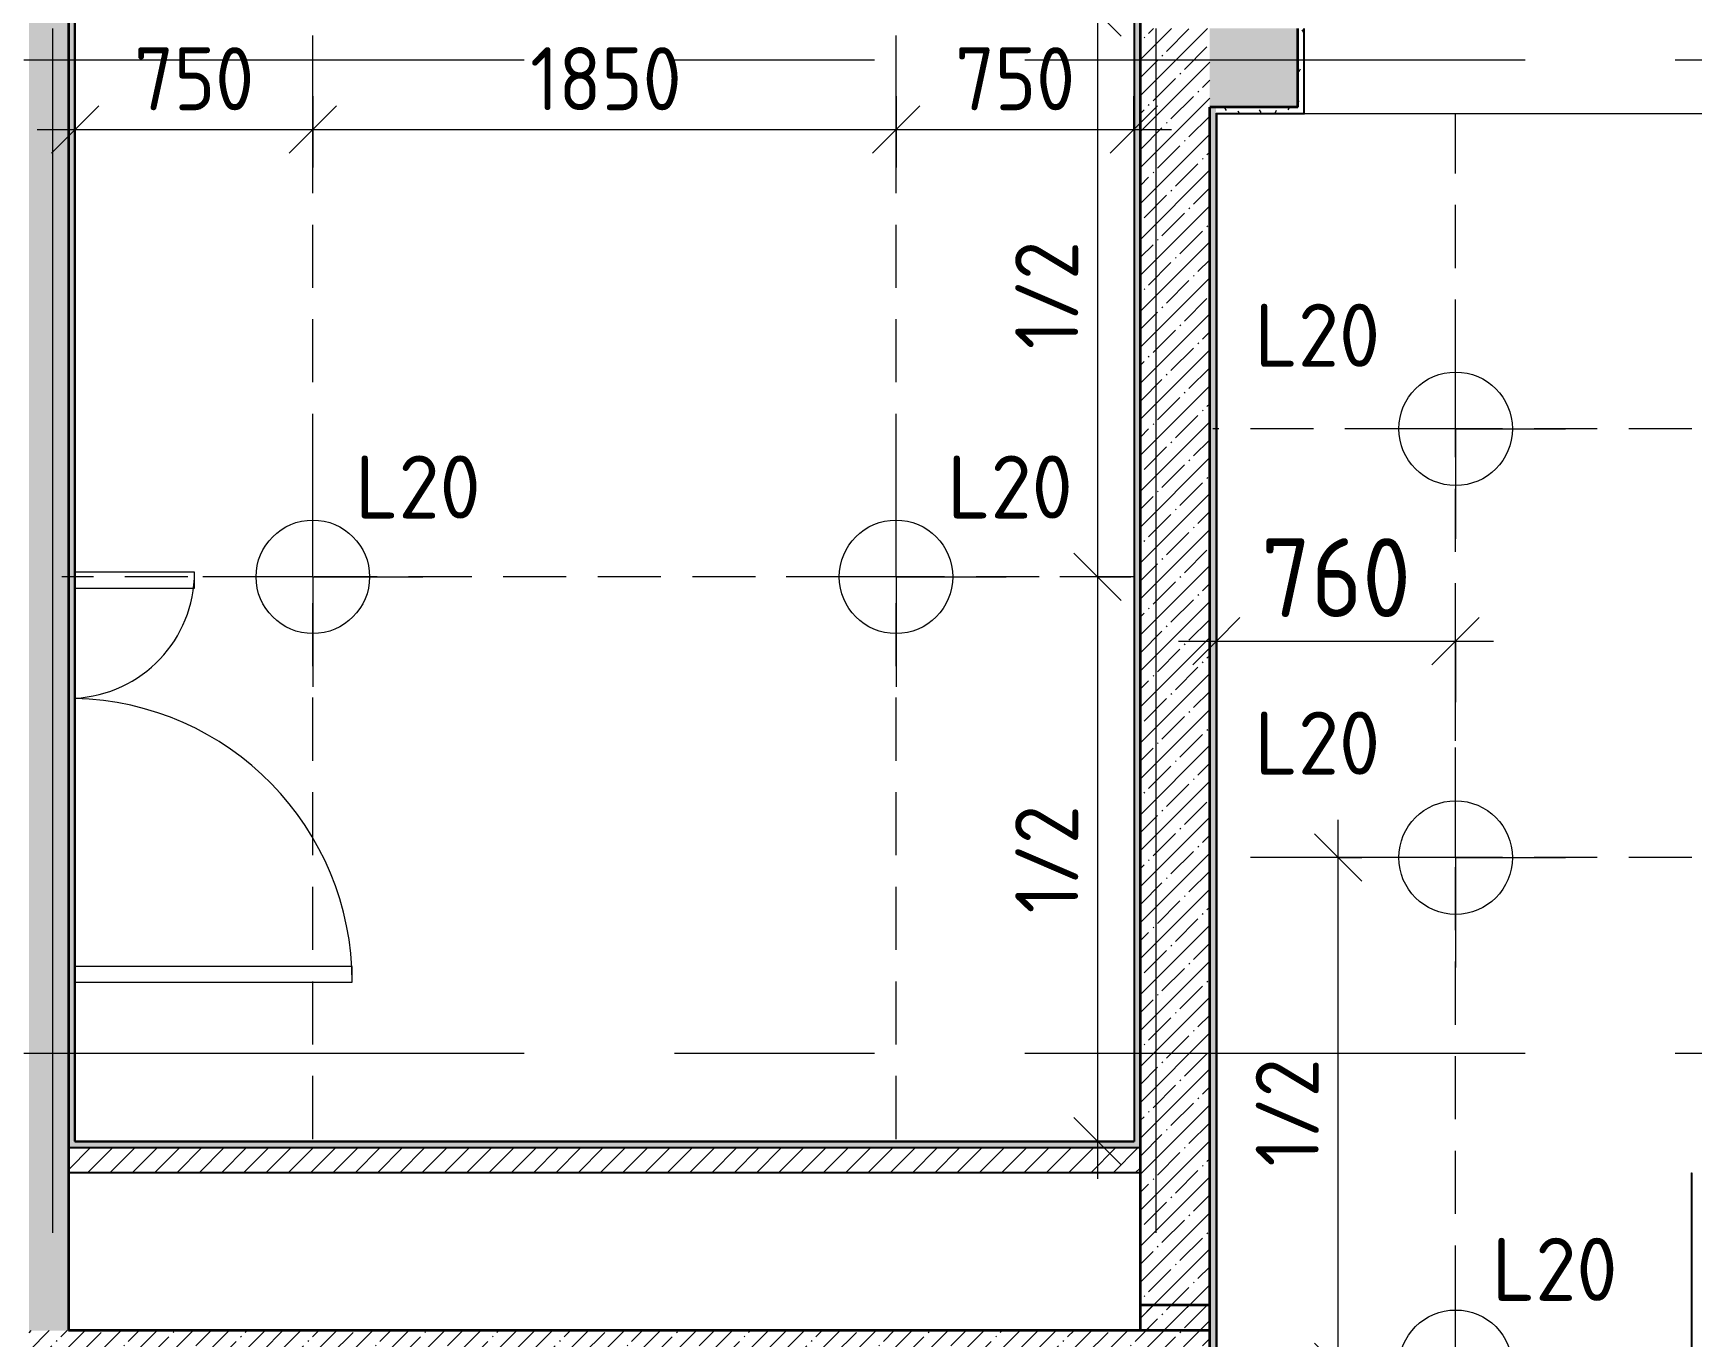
# Model space of a CAD drawing. Header units: millimetres. Extents: x 81682 to 274809, y -8553 to 29000.
# Drawn here: x 89298 to 94559, y 17250 to 21385 of the extents above; entities that cross this region are included whole.
import ezdxf

# ---------------------------------------------------------------- set-up
doc = ezdxf.new("R2010")
doc.units = ezdxf.units.MM
doc.linetypes.add('ADSK_Штрих_ш2 п1', pattern=[300, 200, -100])
doc.linetypes.add('Осевая', pattern=[3175, 635, -476.25, 1587.5, -476.25])
for name, color, linetype, lineweight in [('A-ANNO-DIMS', 7, 'Continuous', 9), ('A-ANNO-DIMS-100', 7, 'Continuous', 9), ('A-DETL-1', 7, 'ADSK_Штрих_ш2 п1', 9), ('A-DOOR', 7, 'Continuous', 9), ('A-DOOR-1', 7, 'Continuous', 13), ('A-WALL', 7, 'Continuous', 9), ('E-LITE-EQPM-IDEN', 7, 'Continuous', 9), ('I-WALL', 7, 'Continuous', 9), ('Оси', 7, 'Continuous', 9), ('Оси-2', 7, 'Осевая', 9)]:
    doc.layers.add(name, color=color, linetype=linetype, lineweight=lineweight)
for name, color, linetype, lineweight, true_color in [('A-ANNO-NOTE', 1, 'Continuous', 9, 0xff0000), ('A-WALL-2', 254, 'Continuous', 25, 0xbebebe), ('A-WALL-3', 254, 'Continuous', 35, 0xbebebe), ('A-WALL-4', 7, 'Continuous', 35, 0x3c3c3c), ('A-WALL-6', 7, 'Continuous', 25, 0x3c3c3c), ('A-WALL-FNSH-3', 7, 'Continuous', 13, 0x3c3c3c)]:
    doc.layers.add(name, color=color, linetype=linetype, lineweight=lineweight, true_color=true_color)
doc.styles.add('GOST Common', font='GOST_Common.ttf', dxfattribs={"height": 200})
doc.styles.add('ISOCPEUR_1', font='isocpeur.ttf', dxfattribs={"width": 0.9, "height": 250})
doc.styles.add('ISOCPEUR_3', font='isocpeur.ttf', dxfattribs={"width": 0.9, "height": 200})
doc.dimstyles.new('ISO-2_0_0_9К_Средний_округл2', dxfattribs={"dimscale": 304.8, "dimtxt": 199.196235, "dimasz": 0.492126, "dimexe": 0.393701, "dimexo": 0, "dimgap": 0, "dimtad": 1, "dimdec": 0, "dimrnd": 10, "dimzin": 0, "dimdsep": 46, "dimtxsty": 'ISOCPEUR_3', "dimblk1": 'OBLIQUE', "dimblk2": 'OBLIQUE', "dimsah": 1, "dimcen": 0.09, "dimdle": 0.393701, "dimazin": 0, "dimtfac": 1, "dimtdec": 4, "dimtix": 1, "dimtmove": 0, "dimatfit": 3, "dimfxl": 1, "dimtvp": 1, "dimtolj": 1, "dimtzin": 0, "dimarcsym": 2})
doc.dimstyles.new('ISO-2_5_0_9К_БОЛЬШОЙ_1', dxfattribs={"dimscale": 304.8, "dimtxt": 248.995294, "dimasz": 0.492126, "dimexe": 0.393701, "dimexo": 0.984252, "dimgap": 0, "dimtad": 1, "dimdec": 0, "dimrnd": 10, "dimzin": 0, "dimdsep": 46, "dimtxsty": 'ISOCPEUR_1', "dimblk1": 'OBLIQUE', "dimblk2": 'OBLIQUE', "dimsah": 1, "dimcen": 0.09, "dimdle": 0.393701, "dimazin": 0, "dimtfac": 1, "dimtdec": 4, "dimtix": 1, "dimtmove": 0, "dimatfit": 3, "dimfxl": 1, "dimtvp": 1, "dimtolj": 1, "dimtzin": 0, "dimarcsym": 2})
pattern_1 = [(45, (0, 0), (-57.024626, 57.024626), []), (45, (57.025, 0), (-57.024626, 57.024626), [100.806, -20.161, 3.353, -16.808])]
pattern_2 = [(0, (0, 0), (121.92, 30.48), [10.058, -81.382, 10.058, -81.382, -487.68]), (0, (0, 0), (121.92, 30.48), [-182.88, 10.058, -172.822, 10.058, -81.382, -213.36]), (0, (0, 0), (121.92, 30.48), [-457.2, 10.058, -50.902, 10.058, -142.342]), (120, (45.72, 15.24), (-87.356454, 90.345817), [10.058, -81.382, 10.058, -81.382, -487.68]), (120, (45.72, 15.24), (-87.356454, 90.345817), [-182.88, 10.058, -172.822, 10.058, -81.382, -213.36]), (120, (45.72, 15.24), (-87.356454, 90.345817), [-457.2, 10.058, -50.902, 10.058, -142.342]), (240, (60.96, 76.2), (-34.563546, -120.825817), [10.058, -81.382, 10.058, -81.382, -487.68]), (240, (60.96, 76.2), (-34.563546, -120.825817), [-182.88, 10.058, -172.822, 10.058, -81.382, -213.36]), (240, (60.96, 76.2), (-34.563546, -120.825817), [-457.2, 10.058, -50.902, 10.058, -142.342])]

# ---------------------------------------------------------------- blocks, each defined once
blk = doc.blocks.new('110_Дверь_СКБ_2Ст - Д-1_л_Лестничная клетка EIS60 2-32359692-План расстановки осветительного оборудования 3 этажа в осях 23-33')
at = {"layer": 'A-DOOR'}
for centre, radius, start, end in [((662.5, 125), 900, 90, 178.7224), ((-637.5, 125), 400, 2.8833, 90)]:
    blk.add_arc(centre, radius, start, end, dxfattribs=at)
at = {"layer": 'A-DOOR-1'}
for p, q in [((662.5, 1025), (612.5, 1025)), ((612.5, 1025), (612.5, 145)), ((662.5, 145), (662.5, 1025)), ((-637.5, 525), (-637.5, 145)), ((-587.5, 525), (-637.5, 525)), ((-587.5, 145), (-587.5, 525))]:
    blk.add_line(p, q, dxfattribs=at)
blk = doc.blocks.new('DIMBLOCK143-План расстановки осветительного оборудования 3 этажа в осях 23-33')
at = {"layer": 'A-ANNO-DIMS-100', "lineweight": 20}
for p, q in [((92674.1, 21450), (92599.1, 21525)), ((92674.1, 21450), (92749.1, 21375)), ((92674.1, 19660.5), (92599.1, 19735.5)), ((92674.1, 19660.5), (92749.1, 19585.5))]:
    blk.add_line(p, q, dxfattribs=at)
at = {"layer": 'A-ANNO-DIMS-100'}
for p, q in [((92674.1, 21570), (92674.1, 19660.5)), ((92780.2, 21450), (92554.1, 21450)), ((92674.1, 21450), (92780.2, 21450)), ((92780.2, 19660.5), (92554.1, 19660.5)), ((92674.1, 19660.5), (92780.2, 19660.5))]:
    blk.add_line(p, q, dxfattribs=at)
at = {"layer": 'A-ANNO-DIMS-100', "color": 0, "insert": (92412.9, 20382.9), "char_height": 200, "width": 413.715, "attachment_point": 1, "rotation": 90, "line_spacing_factor": 1.149209, "style": 'ISOCPEUR_3'}
blk.add_mtext('1/2', dxfattribs=at)
blk = doc.blocks.new('_Oblique')
at = {"color": 0, "linetype": 'ByBlock', "lineweight": -2}
blk.add_line((-0.5, -0.5), (0.5, 0.5), dxfattribs=at)
blk = doc.blocks.new('DIMBLOCK144-План расстановки осветительного оборудования 3 этажа в осях 23-33')
at = {"layer": 'A-ANNO-DIMS-100', "lineweight": 20}
for p, q in [((92674.1, 19660.5), (92599.1, 19735.5)), ((92674.1, 19660.5), (92749.1, 19585.5)), ((92674.1, 17871), (92599.1, 17946)), ((92674.1, 17871), (92749.1, 17796))]:
    blk.add_line(p, q, dxfattribs=at)
at = {"layer": 'A-ANNO-DIMS-100'}
for p, q in [((92780.2, 19660.5), (92554.1, 19660.5)), ((92674.1, 19660.5), (92674.1, 17751)), ((92674.1, 19660.5), (92780.2, 19660.5)), ((92780.2, 17871), (92554.1, 17871)), ((92674.1, 17871), (92780.2, 17871))]:
    blk.add_line(p, q, dxfattribs=at)
at = {"layer": 'A-ANNO-DIMS-100', "color": 0, "insert": (92412.9, 18593.4), "char_height": 200, "width": 413.715, "attachment_point": 1, "rotation": 90, "line_spacing_factor": 1.149209, "style": 'ISOCPEUR_3'}
blk.add_mtext('1/2', dxfattribs=at)
blk = doc.blocks.new('DIMBLOCK145-План расстановки осветительного оборудования 3 этажа в осях 23-33')
at = {"layer": 'A-ANNO-DIMS-100'}
for p, q in [((89431, 21185.1), (89431, 20959)), ((89431, 21079), (89431, 21185.1)), ((90185, 21185.1), (90185, 20959)), ((90185, 21079), (90185, 21185.1)), ((89311, 21079), (90185, 21079))]:
    blk.add_line(p, q, dxfattribs=at)
at = {"layer": 'A-ANNO-DIMS-100', "lineweight": 20}
for p, q in [((89431, 21079), (89506, 21154)), ((90185, 21079), (90260, 21154)), ((89431, 21079), (89356, 21004)), ((90185, 21079), (90110, 21004))]:
    blk.add_line(p, q, dxfattribs=at)
at = {"layer": 'A-ANNO-DIMS-100', "color": 0, "insert": (89618.4, 21340.3), "char_height": 200, "width": 455.087, "attachment_point": 1, "line_spacing_factor": 1.149209, "style": 'ISOCPEUR_3'}
blk.add_mtext('750', dxfattribs=at)
blk = doc.blocks.new('DIMBLOCK146-План расстановки осветительного оборудования 3 этажа в осях 23-33')
at = {"layer": 'A-ANNO-DIMS-100'}
for p, q in [((90185, 21185.1), (90185, 20959)), ((90185, 21079), (90185, 21185.1)), ((92035, 21185.1), (92035, 20959)), ((92035, 21079), (92035, 21185.1)), ((90185, 21079), (92035, 21079))]:
    blk.add_line(p, q, dxfattribs=at)
at = {"layer": 'A-ANNO-DIMS-100', "lineweight": 20}
for p, q in [((90185, 21079), (90260, 21154)), ((92035, 21079), (92110, 21154)), ((90185, 21079), (90110, 21004)), ((92035, 21079), (91960, 21004))]:
    blk.add_line(p, q, dxfattribs=at)
at = {"layer": 'A-ANNO-DIMS-100', "color": 0, "insert": (90874.4, 21340.3), "char_height": 200, "width": 565.411, "attachment_point": 1, "line_spacing_factor": 1.149209, "style": 'ISOCPEUR_3'}
blk.add_mtext('1850', dxfattribs=at)
blk = doc.blocks.new('DIMBLOCK147-План расстановки осветительного оборудования 3 этажа в осях 23-33')
at = {"layer": 'A-ANNO-DIMS-100'}
for p, q in [((92035, 21185.1), (92035, 20959)), ((92035, 21079), (92035, 21185.1)), ((92789, 21185.1), (92789, 20959)), ((92789, 21079), (92789, 21185.1)), ((92035, 21079), (92909, 21079))]:
    blk.add_line(p, q, dxfattribs=at)
at = {"layer": 'A-ANNO-DIMS-100', "lineweight": 20}
for p, q in [((92035, 21079), (92110, 21154)), ((92789, 21079), (92864, 21154)), ((92035, 21079), (91960, 21004)), ((92789, 21079), (92714, 21004))]:
    blk.add_line(p, q, dxfattribs=at)
at = {"layer": 'A-ANNO-DIMS-100', "color": 0, "insert": (92222.4, 21340.3), "char_height": 200, "width": 455.087, "attachment_point": 1, "line_spacing_factor": 1.149209, "style": 'ISOCPEUR_3'}
blk.add_mtext('750', dxfattribs=at)
blk = doc.blocks.new('DIMBLOCK152-План расстановки осветительного оборудования 3 этажа в осях 23-33')
at = {"layer": 'A-ANNO-DIMS-100'}
for p, q in [((93437.3, 17155), (93437.3, 18890)), ((93512.5, 18770), (93317.3, 18770)), ((93437.3, 18770), (93512.5, 18770)), ((93512.5, 17155), (93317.3, 17155)), ((93437.3, 17155), (93512.5, 17155))]:
    blk.add_line(p, q, dxfattribs=at)
at = {"layer": 'A-ANNO-DIMS-100', "lineweight": 20}
for p, q in [((93437.3, 18770), (93362.3, 18845)), ((93437.3, 18770), (93512.3, 18695)), ((93437.3, 17155), (93362.3, 17230)), ((93437.3, 17155), (93512.3, 17080))]:
    blk.add_line(p, q, dxfattribs=at)
at = {"layer": 'A-ANNO-DIMS-100', "color": 0, "insert": (93176, 17790.1), "char_height": 200, "width": 413.715, "attachment_point": 1, "rotation": 90, "line_spacing_factor": 1.149209, "style": 'ISOCPEUR_3'}
blk.add_mtext('1/2', dxfattribs=at)
blk = doc.blocks.new('DIMBLOCK176-План расстановки осветительного оборудования 3 этажа в осях 23-33')
at = {"layer": 'A-ANNO-DIMS-100'}
for p, q in [((93051, 19262.5), (93051, 19576.4)), ((93810, 19262.5), (93810, 19576.4)), ((92931, 19456.4), (93930, 19456.4)), ((93051, 19456.4), (93051, 19262.5)), ((93810, 19456.4), (93810, 19262.5))]:
    blk.add_line(p, q, dxfattribs=at)
at = {"layer": 'A-ANNO-DIMS-100', "lineweight": 20}
for p, q in [((93051, 19456.4), (93126, 19531.4)), ((93810, 19456.4), (93885, 19531.4)), ((93051, 19456.4), (92976, 19381.4)), ((93810, 19456.4), (93735, 19381.4))]:
    blk.add_line(p, q, dxfattribs=at)
at = {"layer": 'A-ANNO-DIMS-100', "color": 0, "insert": (93193.5, 19783), "char_height": 250, "width": 568.858, "attachment_point": 1, "line_spacing_factor": 1.149209, "style": 'ISOCPEUR_1'}
blk.add_mtext('760', dxfattribs=at)

msp = doc.modelspace()

# ---------------------------------------------------------------- hatches: boundary and pattern name
at = {"layer": 'I-WALL'}
h = msp.add_hatch(dxfattribs=at)
h.set_pattern_fill('FP_3', color=256, style=0, pattern_type=2)
h.set_pattern_definition(pattern_1)
h.paths.add_polyline_path([(89285, 17270), (89410, 17270), (89410, 27100), (89160, 27100), (89160, 23555), (89285, 23555), (89285, 17273.2)])
h = msp.add_hatch(dxfattribs=at)
h.set_pattern_fill('FP_21', color=256, style=0, pattern_type=2)
h.set_pattern_definition(pattern_2)
h.paths.add_polyline_path([(92790, 17870), (92810, 17870), (92810, 26850), (92790, 26850), (92790, 17871)])
h = msp.add_hatch(dxfattribs=at)
h.set_pattern_fill('FP_21', color=256, style=0, pattern_type=2)
h.set_pattern_definition(pattern_2)
h.paths.add_polyline_path([(89410, 17870), (89430, 17871), (89430, 26830), (89410, 26830), (89410, 18692.6)])
h = msp.add_hatch(dxfattribs=at)
h.set_pattern_fill('FP_3', color=256, style=0, pattern_type=2)
h.set_pattern_definition(pattern_1)
h.paths.add_polyline_path([(92810, 17270), (93030, 17270), (93030, 21400), (92810, 21400), (92810, 17770)])
h = msp.add_hatch(dxfattribs=at)
h.set_pattern_fill('FP_3', color=256, style=0, pattern_type=2)
h.set_pattern_definition(pattern_1)
h.paths.add_polyline_path([(100580, 21150), (100580, 21400), (96610, 21400), (96610, 21150), (99815.3, 21150)])
h.paths.add_polyline_path([(93310, 21150), (93310, 21400), (93030, 21400), (93030, 21150), (93050, 21150)])
h = msp.add_hatch(dxfattribs=at)
h.set_pattern_fill('FP_21', color=256, style=0, pattern_type=2)
h.set_pattern_definition(pattern_2)
h.paths.add_polyline_path([(93310, 21150), (93330, 21150), (93330, 21400), (93310, 21400), (93310, 21288.2)])
h = msp.add_hatch(dxfattribs=at)
h.set_pattern_fill('FP_21', color=256, style=0, pattern_type=2)
h.set_pattern_definition(pattern_2)
h.paths.add_polyline_path([(93050, 13640), (93050, 21150), (93030, 21150), (93030, 13640)])
h = msp.add_hatch(dxfattribs=at)
h.set_pattern_fill('FP_21', color=256, style=0, pattern_type=2)
h.set_pattern_definition(pattern_2)
h.paths.add_polyline_path([(93330, 21130), (93330, 21150), (93050, 21150), (93050, 21130)])
h = msp.add_hatch(dxfattribs=at)
h.set_pattern_fill('FP_21', color=256, style=0, pattern_type=2)
h.set_pattern_definition(pattern_2)
h.paths.add_polyline_path([(89640.4, 17850), (92810, 17850), (92810, 17870), (89410, 17870), (89410, 17850)])
h = msp.add_hatch(dxfattribs=at)
h.set_pattern_fill('FP_4', color=256, style=0, pattern_type=2)
h.set_pattern_definition([(45, (0, 0), (-35.35534, 35.35534), [])])
h.paths.add_polyline_path([(89410, 17770), (92810, 17770), (92810, 17850), (89410, 17850)])
h = msp.add_hatch(dxfattribs=at)
h.set_pattern_fill('FP_3', color=256, style=0, pattern_type=2)
h.set_pattern_definition(pattern_1)
h.paths.add_polyline_path([(92810, 13620), (93030, 13620), (93030, 17350), (92810, 17350), (92810, 13640)])
h = msp.add_hatch(dxfattribs=at)
h.set_pattern_fill('FP_3', color=256, style=0, pattern_type=2)
h.set_pattern_definition(pattern_1)
h.paths.add_polyline_path([(91020, 17050), (92810, 17050), (92810, 17270), (89285, 17270), (89285, 17160), (86490, 17160), (86490, 17050), (90940, 17050)])

# ---------------------------------------------------------------- linework, layer by layer
at = {"layer": 'A-ANNO-NOTE'}
for p, q in [((93810, 20130), (93810, 20478.9)), ((93810, 20130), (93461.1, 20130)), ((93810, 20130), (93810, 19781.1)), ((93810, 20130), (94158.9, 20130)), ((90185, 19660.5), (90185, 20009.4)), ((92035, 19660.5), (92035, 20009.4)), ((90185, 19660.5), (89836.1, 19660.5)), ((90185, 19660.5), (90185, 19311.6)), ((90185, 19660.5), (90533.9, 19660.5)), ((92035, 19660.5), (91686.1, 19660.5)), ((92035, 19660.5), (92035, 19311.6)), ((92035, 19660.5), (92383.9, 19660.5)), ((93810, 18770), (93810, 19118.9)), ((93810, 18770), (93461.1, 18770)), ((93810, 18770), (93810, 18421.1)), ((93810, 18770), (94158.9, 18770)), ((93810, 17155), (93810, 17503.9))]:
    msp.add_line(p, q, dxfattribs=at)
for centre in [(93810, 20130), (90185, 19660.5), (92035, 19660.5), (93810, 18770), (93810, 17155)]:
    msp.add_circle(centre, 180, dxfattribs=at)
at = {"layer": 'A-DETL-1'}
for p, q in [((90185, 17877.4), (90185, 26829)), ((92035, 17877.4), (92035, 26829)), ((93810, 15540), (93810, 21129)), ((100559, 20130), (93040, 20130)), ((92789, 19660.5), (89389, 19660.5)), ((100559, 18770), (93065.2, 18770))]:
    msp.add_line(p, q, dxfattribs=at)
at = {"layer": 'A-WALL'}
msp.add_line((92789, 17871), (92790, 17871), dxfattribs=at)
at = {"layer": 'A-WALL-2'}
for p, q in [((89430, 17870), (89430, 26829)), ((92790, 26830), (92790, 17870)), ((93330, 21130), (93330, 21400)), ((93050, 21129), (93050, 21130)), ((93050, 21130), (93330, 21130)), ((89410, 17850), (92810, 17850)), ((89430, 17870), (92790, 17870)), ((92810, 17770), (89410, 17770))]:
    msp.add_line(p, q, dxfattribs=at)
at = {"layer": 'A-WALL-3'}
for p, q in [((89410, 27100), (89410, 17270)), ((92810, 17270), (92810, 26850)), ((93310, 21150), (93310, 21400)), ((93310, 21150), (93030, 21150))]:
    msp.add_line(p, q, dxfattribs=at)
at = {"layer": 'A-WALL-4'}
for p, q in [((93030, 13620), (93030, 21150)), ((93030, 17350), (92810, 17350)), ((93030, 17270), (89410, 17270))]:
    msp.add_line(p, q, dxfattribs=at)
at = {"layer": 'A-WALL-6'}
for p, q in [((89430, 26829), (89430, 17871)), ((93050, 21129), (93050, 13640)), ((89430, 17870), (92790, 17870))]:
    msp.add_line(p, q, dxfattribs=at)
at = {"layer": 'A-WALL-FNSH-3'}
for p, q in [((89431, 17871), (89431, 26829)), ((92789, 26829), (92789, 17871)), ((93051, 21129), (93331, 21129)), ((93051, 13641), (93051, 21129)), ((93331, 21150), (93330, 21150)), ((93331, 21129), (93331, 21150)), ((92789, 17871), (89431, 17871)), ((94559.5, 17770), (94559, 17770)), ((94559, 17770), (94559, 13641))]:
    msp.add_line(p, q, dxfattribs=at)
at = {"layer": 'I-WALL'}
for p, q in [((92789, 21369.6), (92790, 21369.6)), ((96610, 21129), (93050, 21129)), ((93051.5, 13640), (93051.5, 21129)), ((93052.5, 21129), (93052.5, 13640)), ((93330, 21130), (96610, 21130)), ((93360, 21130), (93360, 21129)), ((89430, 19725), (89431, 19725)), ((89431, 18325), (89430, 18325)), ((89430, 17872), (92790, 17872)), ((89430, 17871), (92789, 17871)), ((94558, 13641), (94558, 17770.5)), ((94558, 17770.5), (94559, 17770.5)), ((94559, 17770.5), (94559, 17770))]:
    msp.add_line(p, q, dxfattribs=at)
at = {"layer": 'Оси'}
for p, q in [((89360, 18900), (89360, 21400)), ((92860, 18900), (92860, 21400))]:
    msp.add_line(p, q, dxfattribs=at)
at = {"layer": 'Оси-2'}
for p, q in [((84981.8, 21300), (122580, 21300)), ((89360, 593.7), (89360, 18900)), ((92860, 593.7), (92860, 18900)), ((84981.8, 18150), (122730, 18150))]:
    msp.add_line(p, q, dxfattribs=at)

# ---------------------------------------------------------------- block references
at = {"layer": 'A-DOOR', "rotation": 269.9999999999998}
msp.add_blockref('110_Дверь_СКБ_2Ст - Д-1_л_Лестничная клетка EIS60 2-32359692-План расстановки осветительного оборудования 3 этажа в осях 23-33', (89285, 19037.5), dxfattribs=at)

# ---------------------------------------------------------------- texts
at = {"layer": 'E-LITE-EQPM-IDEN', "char_height": 200, "width": 529.114, "attachment_point": 1, "style": 'GOST Common'}
for insert in [(93172.4, 20526.8), (90319.3, 20045.4), (92197.4, 20045.4), (93172.4, 19233.2), (93925.2, 17564.1)]:
    msp.add_mtext('L20', dxfattribs=dict(at, insert=insert))

# ---------------------------------------------------------------- dimensions: what is measured, and where the dimension line sits
at = {"layer": 'A-ANNO-DIMS'}
for base, p1, p2, override, picture, middle in [((92674.1, 19660.5), (92780.2, 21450), (92780.2, 19660.5), {"dimpost": '<>', "dimfxl": 1789.499935}, 'DIMBLOCK143-План расстановки осветительного оборудования 3 этажа в осях 23-33', (92574.1, 20555.2)), ((92674.1, 17871), (92780.2, 19660.5), (92780.2, 17871), {"dimpost": '<>', "dimfxl": 1789.499935}, 'DIMBLOCK144-План расстановки осветительного оборудования 3 этажа в осях 23-33', (92574.1, 18765.7)), ((93437.3, 18770), (93512.5, 17155), (93512.5, 18770), {"dimpost": '<>', "dimfxl": 1615}, 'DIMBLOCK152-План расстановки осветительного оборудования 3 этажа в осях 23-33', (93337.3, 17962.5))]:
    dim = msp.add_linear_dim(base=base, p1=p1, p2=p2, angle=90, text='1/2', dimstyle='ISO-2_0_0_9К_Средний_округл2', override=override, dxfattribs=at)
    dim.commit()
    dim.dimension.update_dxf_attribs({"geometry": picture, "text_midpoint": middle})
for base, p1, p2, dimstyle, override, picture, middle in [((90185, 21079), (89431, 21185.1), (90185, 21185.1), 'ISO-2_0_0_9К_Средний_округл2', {"dimpost": '<>', "dimfxl": 754}, 'DIMBLOCK145-План расстановки осветительного оборудования 3 этажа в осях 23-33', (89808, 21179)), ((92035, 21079), (90185, 21185.1), (92035, 21185.1), 'ISO-2_0_0_9К_Средний_округл2', {"dimpost": '<>', "dimfxl": 1850}, 'DIMBLOCK146-План расстановки осветительного оборудования 3 этажа в осях 23-33', (91110, 21179)), ((92789, 21079), (92035, 21185.1), (92789, 21185.1), 'ISO-2_0_0_9К_Средний_округл2', {"dimpost": '<>', "dimfxl": 754}, 'DIMBLOCK147-План расстановки осветительного оборудования 3 этажа в осях 23-33', (92412, 21179)), ((93810, 19456.4), (93051, 19562.5), (93810, 19562.5), 'ISO-2_5_0_9К_БОЛЬШОЙ_1', {"dimpost": '<>', "dimfxl": 759}, 'DIMBLOCK176-План расстановки осветительного оборудования 3 этажа в осях 23-33', (93430.5, 19581.4))]:
    dim = msp.add_linear_dim(base=base, p1=p1, p2=p2, dimstyle=dimstyle, override=override, dxfattribs=at)
    dim.commit()
    dim.dimension.update_dxf_attribs({"geometry": picture, "text_midpoint": middle})

doc.saveas('drawing.dxf')
